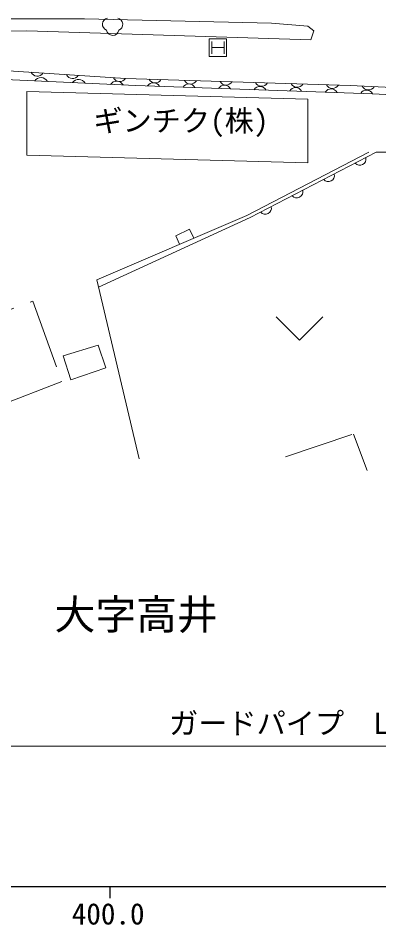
# Model space of a CAD drawing. Units: millimetres, scale not verified. Extents: x 40000 to 680000, y 20000 to 380000.
# Drawn here: x 460132 to 491037, y 201708 to 279475 of the extents above; entities that cross this region are included whole.
import ezdxf
from ezdxf.enums import TextEntityAlignment as Align

# ---------------------------------------------------------------- set-up
doc = ezdxf.new("R2010")
doc.units = ezdxf.units.MM
doc.header["$LTSCALE"] = 1000
doc.linetypes.add('DASHED', pattern=[7.5, 6, -1.5])
for name, color, linetype, lineweight in [('M-BGD', 7, 'Continuous', 13), ('M-BGD-EXST', 7, 'Continuous', 13), ('M-STR-HTXT', 7, 'Continuous', 13), ('M-TTL-BAND', 7, 'Continuous', 25)]:
    doc.layers.add(name, color=color, linetype=linetype, lineweight=lineweight)
doc.layers.add('M-BMK-HTXT', color=7, linetype='Continuous')
doc.styles.add('ＭＳ ゴシック', font='')
doc.styles.get('ＭＳ ゴシック').set_extended_font_data('MS Gothic')

msp = doc.modelspace()

# ---------------------------------------------------------------- linework, layer by layer
at = {"layer": 'M-BGD'}
for p, q in [((443693, 279425), (465823, 279425)), ((465823, 279425), (481834, 279034)), ((481834, 279034), (484959, 278774)), ((484959, 278774), (485479, 278383)), ((460876, 278383), (438225, 278123)), ((485219, 277602), (460876, 278383)), ((485479, 278383), (485219, 277602)), ((469321, 274293), (458209, 275033)), ((458307, 274250), (470205, 273690)), ((488583, 273700), (469321, 274293)), ((460876, 273176), (484959, 272525)), ((460876, 267709), (460876, 273176)), ((470205, 273690), (490501, 272990)), ((517530, 272215), (488583, 273700)), ((490501, 272990), (516675, 271591)), ((484959, 272525), (484959, 267058)), ((484959, 267058), (460876, 267709)), ((479723, 262562), (490166, 267969)), ((490817, 267969), (480012, 262371)), ((493811, 267969), (490817, 267969)), ((466864, 257034), (479723, 262562)), ((480012, 262371), (467015, 256400)), ((473634, 260813), (474824, 261373)), ((474824, 261373), (475177, 260608)), ((473968, 260089), (473634, 260813)), ((470509, 241673), (466864, 257034)), ((464000, 250525), (466994, 251437)), ((466994, 251437), (467645, 249484)), ((464651, 248443), (464000, 250525)), ((467645, 249484), (464651, 248443))]:
    msp.add_line(p, q, dxfattribs=at)
at = {"layer": 'M-BGD', "linetype": 'DASHED'}
for p, q in [((426119, 241804), (461397, 255212)), ((461397, 255212), (463870, 248312)), ((463870, 248312), (446687, 241673)), ((483025, 241854), (488860, 243799)), ((488860, 243799), (490027, 240687))]:
    msp.add_line(p, q, dxfattribs=at)
at = {"layer": 'M-BGD'}
for centre, radius, start, end in [((461763, 275074), 577, 204.88356, 327.48829), ((464794, 274872), 577, 204.88356, 327.48829), ((462077, 273734), 638, 29.32225, 145.28918), ((465322, 273581), 638, 29.32225, 145.28918), ((468566, 273428), 638, 29.32225, 145.28918), ((468835, 274603), 577, 204.88356, 327.48829), ((471717, 273358), 580, 26.8673, 149.18283), ((471865, 274493), 579, 207.02358, 329.45164), ((474762, 273253), 580, 26.8673, 149.18283), ((474906, 274400), 579, 207.02358, 329.45164), ((477947, 274306), 579, 207.02358, 329.45164), ((480989, 274212), 579, 207.02358, 329.45164), ((484030, 274119), 579, 207.02358, 329.45164), ((487071, 274025), 579, 207.02358, 329.45164), ((477806, 273148), 580, 26.8673, 149.18283), ((480851, 273043), 580, 26.8673, 149.18283), ((483895, 272938), 580, 26.8673, 149.18283), ((486939, 272833), 580, 26.8673, 149.18283), ((489984, 272728), 580, 26.8673, 149.18283), ((490146, 273915), 595, 206.77709, 327.35156), ((489410, 267377), 521, 220.84617, 13.92868), ((486709, 265978), 521, 220.84617, 13.92868), ((484008, 264578), 521, 220.84617, 13.92868), ((481307, 263179), 521, 220.84617, 13.92868)]:
    msp.add_arc(centre, radius, start, end, dxfattribs=at)
at = {"layer": 'M-BGD-EXST'}
for p, q in [((477997, 277692), (476497, 277692)), ((476497, 277692), (476497, 276192)), ((477997, 276192), (477997, 277692)), ((476729, 276419), (476729, 277469)), ((476729, 276944), (477779, 276944)), ((477780, 276414), (477780, 277464)), ((476497, 276192), (477997, 276192)), ((482251, 253864), (484251, 251864)), ((484251, 251864), (486251, 253864))]:
    msp.add_line(p, q, dxfattribs=at)
for centre, radius, start, end in [((467891, 278947), 537, 100.75605, 249.2973), ((468557, 278940), 545, 290.56616, 78.96113), ((468226, 278525), 532, 188.73985, 349.61114)]:
    msp.add_arc(centre, radius, start, end, dxfattribs=at)
at = {"layer": 'M-STR-HTXT'}
msp.add_line((515669, 217033), (455394, 217033), dxfattribs=at)
at = {"layer": 'M-TTL-BAND'}
for p, q in [((40000, 205000), (579000, 205000)), ((468000, 205000), (468000, 204000))]:
    msp.add_line(p, q, dxfattribs=at)

# ---------------------------------------------------------------- texts
at = {"layer": 'M-BMK-HTXT', "style": 'ＭＳ ゴシック'}
for s, height, p in [('ギンチク(株)', 1833, (466581, 269210)), ('大字高井', 2566, (463242, 226273))]:
    msp.add_text(s, height=height, dxfattribs=at).set_placement(p, align=Align.BOTTOM_LEFT)
at = {"layer": 'M-STR-HTXT', "style": 'ＭＳ ゴシック'}
msp.add_text('ガードパイプ\u3000L=58.0', height=1833, dxfattribs=at).set_placement((485552, 217533), align=Align.BOTTOM_CENTER)
at = {"layer": 'M-TTL-BAND', "style": 'ＭＳ ゴシック'}
msp.add_text('400.0', height=1833, dxfattribs=at).set_placement((467844, 201188), align=Align.BOTTOM_CENTER)

doc.saveas('drawing.dxf')
